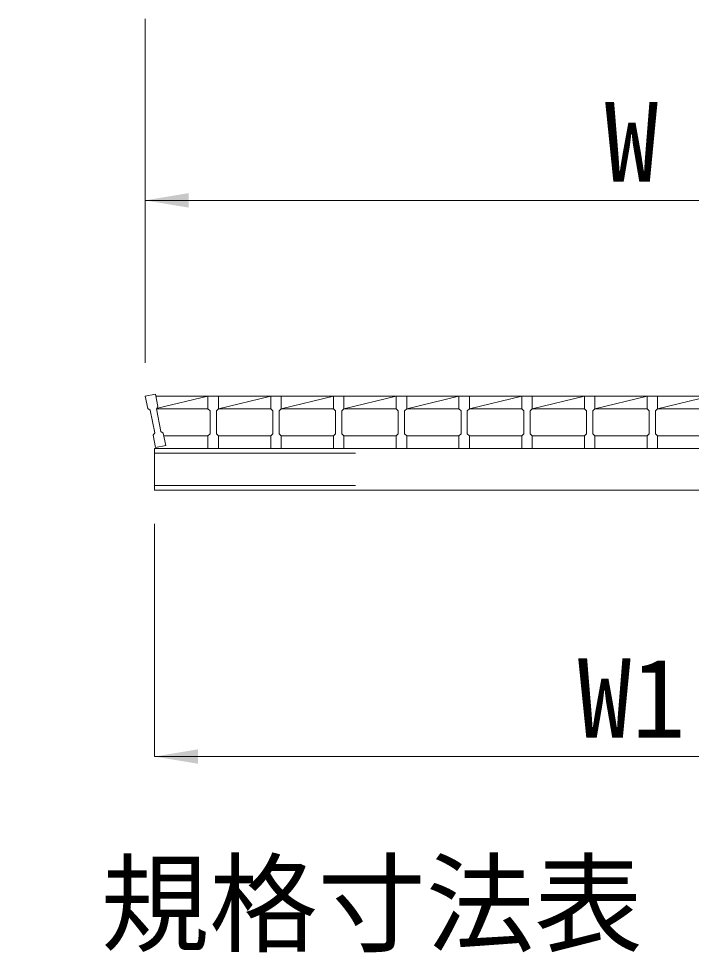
# Model space of a CAD drawing. Units: millimetres at full size, sheet at 1:30; details may follow other scales. Extents: x 19038 to 49388, y -43687 to -27642.
# Drawn here: x 28334.7 to 28656.3, y -29730.7 to -29284.4 of the extents above; entities that cross this region are included whole.
import ezdxf
from ezdxf.enums import TextEntityAlignment as Align

# ---------------------------------------------------------------- set-up
doc = ezdxf.new("R2010")
doc.units = ezdxf.units.MM
doc.header["$LTSCALE"] = 30
doc.linetypes.add('DASHED_SPACED', pattern=[12, 6, -6])
for name, color, linetype, lineweight in [('寸法線', 7, 'Continuous', 9), ('嵩上断面', 112, 'Continuous', 13), ('本体', 2, 'Continuous', 13)]:
    doc.layers.add(name, color=color, linetype=linetype, lineweight=lineweight)
doc.layers.add('文字', color=7, linetype='Continuous')
doc.styles.add('ＭＳ ゴシック', font='')
doc.styles.get('ＭＳ ゴシック').set_extended_font_data('MS Gothic')

# ---------------------------------------------------------------- blocks, each defined once
blk = doc.blocks.new('filled_arrow')
at = {"color": 0, "linetype": 'Continuous', "lineweight": -2}
blk.add_solid([(7.5, 1.25), (0, 0), (7.5, -1.25)], dxfattribs=at)

msp = doc.modelspace()

# ---------------------------------------------------------------- linework, layer by layer
at = {"layer": '寸法線'}
for p, q in [((28395.19, -29284.4), (28395.19, -29371.25)), ((28395.19, -29371.25), (28860.19, -29371.25)), ((28395.19, -29371.25), (28860.19, -29371.25)), ((28395.19, -29448.87), (28395.19, -29371.25)), ((28399.69, -29525.87), (28399.69, -29637.15)), ((28399.69, -29637.15), (28855.69, -29637.15))]:
    msp.add_line(p, q, dxfattribs=at)
at = {"layer": '嵩上断面'}
for p, q in [((28855.69, -29489.87), (28399.69, -29489.87)), ((28399.69, -29489.87), (28399.69, -29509.87)), ((28855.69, -29509.87), (28399.69, -29509.87))]:
    msp.add_line(p, q, dxfattribs=at)
at = {"layer": '嵩上断面', "linetype": 'DASHED_SPACED'}
for p, q in [((28855.69, -29492.17), (28399.69, -29492.17)), ((28855.69, -29507.57), (28399.69, -29507.57))]:
    msp.add_line(p, q, dxfattribs=at)
at = {"layer": '本体'}
for p, q in [((28395.19, -29464.87), (28400.09, -29463.89)), ((28395.19, -29464.87), (28400.09, -29463.89)), ((28395.19, -29464.87), (28400.09, -29463.89)), ((28395.19, -29464.87), (28396.37, -29470.76)), ((28395.19, -29464.87), (28396.37, -29470.76)), ((28395.19, -29464.87), (28396.37, -29470.76)), ((28400.09, -29463.89), (28401.27, -29469.77)), ((28400.09, -29463.89), (28401.27, -29469.77)), ((28400.09, -29463.89), (28401.27, -29469.77)), ((28400.16, -29464.87), (28425.19, -29464.87)), ((28401.06, -29470.66), (28425.19, -29464.87)), ((28425.19, -29464.87), (28430.19, -29464.87)), ((28425.19, -29464.87), (28425.19, -29470.87)), ((28425.19, -29464.87), (28430.19, -29464.87)), ((28425.19, -29464.87), (28425.19, -29470.87)), ((28425.19, -29464.87), (28430.19, -29464.87)), ((28425.19, -29464.87), (28425.19, -29470.87)), ((28430.19, -29470.87), (28455.19, -29464.87)), ((28430.19, -29464.87), (28455.19, -29464.87)), ((28430.19, -29464.87), (28430.19, -29470.87)), ((28430.19, -29464.87), (28430.19, -29470.87)), ((28430.19, -29464.87), (28430.19, -29470.87)), ((28455.19, -29464.87), (28460.19, -29464.87)), ((28455.19, -29464.87), (28455.19, -29470.87)), ((28455.19, -29464.87), (28460.19, -29464.87)), ((28455.19, -29464.87), (28455.19, -29470.87)), ((28455.19, -29464.87), (28460.19, -29464.87)), ((28455.19, -29464.87), (28455.19, -29470.87)), ((28460.19, -29470.87), (28485.19, -29464.87)), ((28460.19, -29464.87), (28485.19, -29464.87)), ((28460.19, -29464.87), (28460.19, -29470.87)), ((28460.19, -29464.87), (28460.19, -29470.87)), ((28460.19, -29464.87), (28460.19, -29470.87)), ((28485.19, -29464.87), (28490.19, -29464.87)), ((28485.19, -29464.87), (28490.19, -29464.87)), ((28485.19, -29464.87), (28490.19, -29464.87)), ((28485.19, -29464.87), (28485.19, -29470.87)), ((28485.19, -29464.87), (28485.19, -29470.87)), ((28485.19, -29464.87), (28485.19, -29470.87)), ((28490.19, -29470.87), (28515.19, -29464.87)), ((28490.19, -29464.87), (28515.19, -29464.87)), ((28490.19, -29464.87), (28490.19, -29470.87)), ((28490.19, -29464.87), (28490.19, -29470.87)), ((28490.19, -29464.87), (28490.19, -29470.87)), ((28515.19, -29464.87), (28515.19, -29470.87)), ((28515.19, -29464.87), (28515.19, -29470.87)), ((28515.19, -29464.87), (28515.19, -29470.87)), ((28515.19, -29464.87), (28520.19, -29464.87)), ((28515.19, -29464.87), (28520.19, -29464.87)), ((28515.19, -29464.87), (28520.19, -29464.87)), ((28520.19, -29470.87), (28545.19, -29464.87)), ((28520.19, -29464.87), (28545.19, -29464.87)), ((28520.19, -29464.87), (28520.19, -29470.87)), ((28520.19, -29464.87), (28520.19, -29470.87)), ((28520.19, -29464.87), (28520.19, -29470.87)), ((28545.19, -29464.87), (28545.19, -29470.87)), ((28545.19, -29464.87), (28545.19, -29470.87)), ((28545.19, -29464.87), (28545.19, -29470.87)), ((28545.19, -29464.87), (28550.19, -29464.87)), ((28545.19, -29464.87), (28550.19, -29464.87)), ((28545.19, -29464.87), (28550.19, -29464.87)), ((28550.19, -29470.87), (28575.19, -29464.87)), ((28550.19, -29464.87), (28575.19, -29464.87)), ((28550.19, -29464.87), (28550.19, -29470.87)), ((28550.19, -29464.87), (28550.19, -29470.87)), ((28550.19, -29464.87), (28550.19, -29470.87)), ((28575.19, -29464.87), (28580.19, -29464.87)), ((28575.19, -29464.87), (28575.19, -29470.87)), ((28575.19, -29464.87), (28580.19, -29464.87)), ((28575.19, -29464.87), (28575.19, -29470.87)), ((28575.19, -29464.87), (28580.19, -29464.87)), ((28575.19, -29464.87), (28575.19, -29470.87)), ((28580.19, -29470.87), (28605.19, -29464.87)), ((28580.19, -29464.87), (28605.19, -29464.87)), ((28580.19, -29464.87), (28580.19, -29470.87)), ((28580.19, -29464.87), (28580.19, -29470.87)), ((28580.19, -29464.87), (28580.19, -29470.87)), ((28605.19, -29464.87), (28610.19, -29464.87)), ((28605.19, -29464.87), (28605.19, -29470.87)), ((28605.19, -29464.87), (28610.19, -29464.87)), ((28605.19, -29464.87), (28605.19, -29470.87)), ((28605.19, -29464.87), (28610.19, -29464.87)), ((28605.19, -29464.87), (28605.19, -29470.87)), ((28610.19, -29470.87), (28635.19, -29464.87)), ((28610.19, -29464.87), (28635.19, -29464.87)), ((28610.19, -29464.87), (28610.19, -29470.87)), ((28610.19, -29464.87), (28610.19, -29470.87)), ((28610.19, -29464.87), (28610.19, -29470.87)), ((28635.19, -29464.87), (28640.19, -29464.87)), ((28635.19, -29464.87), (28635.19, -29470.87)), ((28635.19, -29464.87), (28640.19, -29464.87)), ((28635.19, -29464.87), (28635.19, -29470.87)), ((28635.19, -29464.87), (28640.19, -29464.87)), ((28635.19, -29464.87), (28635.19, -29470.87)), ((28640.19, -29470.87), (28665.19, -29464.87)), ((28640.19, -29464.87), (28665.19, -29464.87)), ((28640.19, -29464.87), (28640.19, -29470.87)), ((28640.19, -29464.87), (28640.19, -29470.87)), ((28640.19, -29464.87), (28640.19, -29470.87)), ((28396.37, -29470.76), (28397.54, -29471.54)), ((28396.37, -29470.76), (28397.54, -29471.54)), ((28396.37, -29470.76), (28397.54, -29471.54)), ((28401.27, -29469.77), (28400.49, -29470.95)), ((28401.27, -29469.77), (28400.49, -29470.95)), ((28401.27, -29469.77), (28400.49, -29470.95)), ((28400.49, -29470.95), (28402.64, -29481.74)), ((28400.49, -29470.95), (28402.64, -29481.74)), ((28400.49, -29470.95), (28402.64, -29481.74)), ((28400.91, -29470.87), (28425.19, -29470.87)), ((28425.19, -29470.87), (28426.19, -29471.87)), ((28425.19, -29470.87), (28426.19, -29471.87)), ((28425.19, -29470.87), (28426.19, -29471.87)), ((28430.19, -29470.87), (28429.19, -29471.87)), ((28430.19, -29470.87), (28429.19, -29471.87)), ((28430.19, -29470.87), (28429.19, -29471.87)), ((28430.19, -29470.87), (28455.19, -29470.87)), ((28455.19, -29470.87), (28456.19, -29471.87)), ((28455.19, -29470.87), (28456.19, -29471.87)), ((28455.19, -29470.87), (28456.19, -29471.87)), ((28460.19, -29470.87), (28459.19, -29471.87)), ((28460.19, -29470.87), (28459.19, -29471.87)), ((28460.19, -29470.87), (28459.19, -29471.87)), ((28460.19, -29470.87), (28485.19, -29470.87)), ((28485.19, -29470.87), (28486.19, -29471.87)), ((28485.19, -29470.87), (28486.19, -29471.87)), ((28485.19, -29470.87), (28486.19, -29471.87)), ((28490.19, -29470.87), (28489.19, -29471.87)), ((28490.19, -29470.87), (28489.19, -29471.87)), ((28490.19, -29470.87), (28489.19, -29471.87)), ((28490.19, -29470.87), (28515.19, -29470.87)), ((28515.19, -29470.87), (28516.19, -29471.87)), ((28515.19, -29470.87), (28516.19, -29471.87)), ((28515.19, -29470.87), (28516.19, -29471.87)), ((28520.19, -29470.87), (28519.19, -29471.87)), ((28520.19, -29470.87), (28519.19, -29471.87)), ((28520.19, -29470.87), (28519.19, -29471.87)), ((28520.19, -29470.87), (28545.19, -29470.87)), ((28545.19, -29470.87), (28546.19, -29471.87)), ((28545.19, -29470.87), (28546.19, -29471.87)), ((28545.19, -29470.87), (28546.19, -29471.87)), ((28550.19, -29470.87), (28549.19, -29471.87)), ((28550.19, -29470.87), (28549.19, -29471.87)), ((28550.19, -29470.87), (28549.19, -29471.87)), ((28550.19, -29470.87), (28575.19, -29470.87)), ((28575.19, -29470.87), (28576.19, -29471.87)), ((28575.19, -29470.87), (28576.19, -29471.87)), ((28575.19, -29470.87), (28576.19, -29471.87)), ((28580.19, -29470.87), (28579.19, -29471.87)), ((28580.19, -29470.87), (28579.19, -29471.87)), ((28580.19, -29470.87), (28579.19, -29471.87)), ((28580.19, -29470.87), (28605.19, -29470.87)), ((28605.19, -29470.87), (28606.19, -29471.87)), ((28605.19, -29470.87), (28606.19, -29471.87)), ((28605.19, -29470.87), (28606.19, -29471.87)), ((28610.19, -29470.87), (28609.19, -29471.87)), ((28610.19, -29470.87), (28609.19, -29471.87)), ((28610.19, -29470.87), (28609.19, -29471.87)), ((28610.19, -29470.87), (28635.19, -29470.87)), ((28635.19, -29470.87), (28636.19, -29471.87)), ((28635.19, -29470.87), (28636.19, -29471.87)), ((28635.19, -29470.87), (28636.19, -29471.87)), ((28640.19, -29470.87), (28639.19, -29471.87)), ((28640.19, -29470.87), (28639.19, -29471.87)), ((28640.19, -29470.87), (28639.19, -29471.87)), ((28640.19, -29470.87), (28665.19, -29470.87)), ((28397.54, -29471.54), (28399.7, -29482.33)), ((28397.54, -29471.54), (28399.7, -29482.33)), ((28397.54, -29471.54), (28399.7, -29482.33)), ((28426.19, -29471.87), (28426.19, -29482.87)), ((28426.19, -29471.87), (28426.19, -29482.87)), ((28426.19, -29471.87), (28426.19, -29482.87)), ((28429.19, -29471.87), (28429.19, -29482.87)), ((28429.19, -29471.87), (28429.19, -29482.87)), ((28429.19, -29471.87), (28429.19, -29482.87)), ((28456.19, -29471.87), (28456.19, -29482.87)), ((28456.19, -29471.87), (28456.19, -29482.87)), ((28456.19, -29471.87), (28456.19, -29482.87)), ((28459.19, -29471.87), (28459.19, -29482.87)), ((28459.19, -29471.87), (28459.19, -29482.87)), ((28459.19, -29471.87), (28459.19, -29482.87)), ((28486.19, -29471.87), (28486.19, -29482.87)), ((28486.19, -29471.87), (28486.19, -29482.87)), ((28486.19, -29471.87), (28486.19, -29482.87)), ((28489.19, -29471.87), (28489.19, -29482.87)), ((28489.19, -29471.87), (28489.19, -29482.87)), ((28489.19, -29471.87), (28489.19, -29482.87)), ((28516.19, -29471.87), (28516.19, -29482.87)), ((28516.19, -29471.87), (28516.19, -29482.87)), ((28516.19, -29471.87), (28516.19, -29482.87)), ((28519.19, -29471.87), (28519.19, -29482.87)), ((28519.19, -29471.87), (28519.19, -29482.87)), ((28519.19, -29471.87), (28519.19, -29482.87)), ((28546.19, -29471.87), (28546.19, -29482.87)), ((28546.19, -29471.87), (28546.19, -29482.87)), ((28546.19, -29471.87), (28546.19, -29482.87)), ((28549.19, -29471.87), (28549.19, -29482.87)), ((28549.19, -29471.87), (28549.19, -29482.87)), ((28549.19, -29471.87), (28549.19, -29482.87)), ((28576.19, -29471.87), (28576.19, -29482.87)), ((28576.19, -29471.87), (28576.19, -29482.87)), ((28576.19, -29471.87), (28576.19, -29482.87)), ((28579.19, -29471.87), (28579.19, -29482.87)), ((28579.19, -29471.87), (28579.19, -29482.87)), ((28579.19, -29471.87), (28579.19, -29482.87)), ((28606.19, -29471.87), (28606.19, -29482.87)), ((28606.19, -29471.87), (28606.19, -29482.87)), ((28606.19, -29471.87), (28606.19, -29482.87)), ((28609.19, -29471.87), (28609.19, -29482.87)), ((28609.19, -29471.87), (28609.19, -29482.87)), ((28609.19, -29471.87), (28609.19, -29482.87)), ((28636.19, -29471.87), (28636.19, -29482.87)), ((28636.19, -29471.87), (28636.19, -29482.87)), ((28636.19, -29471.87), (28636.19, -29482.87)), ((28639.19, -29471.87), (28639.19, -29482.87)), ((28639.19, -29471.87), (28639.19, -29482.87)), ((28639.19, -29471.87), (28639.19, -29482.87)), ((28398.92, -29483.5), (28399.7, -29482.33)), ((28398.92, -29483.5), (28399.7, -29482.33)), ((28398.92, -29483.5), (28399.7, -29482.33)), ((28400.09, -29489.39), (28398.92, -29483.5)), ((28400.09, -29489.39), (28398.92, -29483.5)), ((28400.09, -29489.39), (28398.92, -29483.5)), ((28403.82, -29482.52), (28402.64, -29481.74)), ((28403.82, -29482.52), (28402.64, -29481.74)), ((28403.82, -29482.52), (28402.64, -29481.74)), ((28405, -29488.41), (28403.82, -29482.52)), ((28405, -29488.41), (28403.82, -29482.52)), ((28405, -29488.41), (28403.82, -29482.52)), ((28404.09, -29483.87), (28425.19, -29483.87)), ((28425.19, -29483.87), (28426.19, -29482.87)), ((28425.19, -29483.87), (28426.19, -29482.87)), ((28425.19, -29483.87), (28426.19, -29482.87)), ((28425.19, -29489.87), (28425.19, -29483.87)), ((28425.19, -29489.87), (28425.19, -29483.87)), ((28425.19, -29489.87), (28425.19, -29483.87)), ((28430.19, -29483.87), (28429.19, -29482.87)), ((28430.19, -29483.87), (28429.19, -29482.87)), ((28430.19, -29483.87), (28429.19, -29482.87)), ((28430.19, -29489.87), (28430.19, -29483.87)), ((28430.19, -29489.87), (28430.19, -29483.87)), ((28430.19, -29489.87), (28430.19, -29483.87)), ((28430.19, -29483.87), (28455.19, -29483.87)), ((28455.19, -29483.87), (28456.19, -29482.87)), ((28455.19, -29483.87), (28456.19, -29482.87)), ((28455.19, -29483.87), (28456.19, -29482.87)), ((28455.19, -29489.87), (28455.19, -29483.87)), ((28455.19, -29489.87), (28455.19, -29483.87)), ((28455.19, -29489.87), (28455.19, -29483.87)), ((28460.19, -29483.87), (28459.19, -29482.87)), ((28460.19, -29483.87), (28459.19, -29482.87)), ((28460.19, -29483.87), (28459.19, -29482.87)), ((28460.19, -29489.87), (28460.19, -29483.87)), ((28460.19, -29489.87), (28460.19, -29483.87)), ((28460.19, -29489.87), (28460.19, -29483.87)), ((28460.19, -29483.87), (28485.19, -29483.87)), ((28485.19, -29483.87), (28486.19, -29482.87)), ((28485.19, -29483.87), (28486.19, -29482.87)), ((28485.19, -29483.87), (28486.19, -29482.87)), ((28485.19, -29489.87), (28485.19, -29483.87)), ((28485.19, -29489.87), (28485.19, -29483.87)), ((28485.19, -29489.87), (28485.19, -29483.87)), ((28490.19, -29483.87), (28489.19, -29482.87)), ((28490.19, -29483.87), (28489.19, -29482.87)), ((28490.19, -29483.87), (28489.19, -29482.87)), ((28490.19, -29489.87), (28490.19, -29483.87)), ((28490.19, -29489.87), (28490.19, -29483.87)), ((28490.19, -29489.87), (28490.19, -29483.87)), ((28490.19, -29483.87), (28515.19, -29483.87)), ((28515.19, -29483.87), (28516.19, -29482.87)), ((28515.19, -29483.87), (28516.19, -29482.87)), ((28515.19, -29483.87), (28516.19, -29482.87)), ((28515.19, -29489.87), (28515.19, -29483.87)), ((28515.19, -29489.87), (28515.19, -29483.87)), ((28515.19, -29489.87), (28515.19, -29483.87)), ((28520.19, -29483.87), (28519.19, -29482.87)), ((28520.19, -29483.87), (28519.19, -29482.87)), ((28520.19, -29483.87), (28519.19, -29482.87)), ((28520.19, -29489.87), (28520.19, -29483.87)), ((28520.19, -29489.87), (28520.19, -29483.87)), ((28520.19, -29489.87), (28520.19, -29483.87)), ((28520.19, -29483.87), (28545.19, -29483.87)), ((28545.19, -29483.87), (28546.19, -29482.87)), ((28545.19, -29483.87), (28546.19, -29482.87)), ((28545.19, -29483.87), (28546.19, -29482.87)), ((28545.19, -29489.87), (28545.19, -29483.87)), ((28545.19, -29489.87), (28545.19, -29483.87)), ((28545.19, -29489.87), (28545.19, -29483.87)), ((28550.19, -29483.87), (28549.19, -29482.87)), ((28550.19, -29483.87), (28549.19, -29482.87)), ((28550.19, -29483.87), (28549.19, -29482.87)), ((28550.19, -29489.87), (28550.19, -29483.87)), ((28550.19, -29489.87), (28550.19, -29483.87)), ((28550.19, -29489.87), (28550.19, -29483.87)), ((28550.19, -29483.87), (28575.19, -29483.87)), ((28575.19, -29483.87), (28576.19, -29482.87)), ((28575.19, -29483.87), (28576.19, -29482.87)), ((28575.19, -29483.87), (28576.19, -29482.87)), ((28575.19, -29489.87), (28575.19, -29483.87)), ((28575.19, -29489.87), (28575.19, -29483.87)), ((28575.19, -29489.87), (28575.19, -29483.87)), ((28580.19, -29483.87), (28579.19, -29482.87)), ((28580.19, -29483.87), (28579.19, -29482.87)), ((28580.19, -29483.87), (28579.19, -29482.87)), ((28580.19, -29489.87), (28580.19, -29483.87)), ((28580.19, -29489.87), (28580.19, -29483.87)), ((28580.19, -29489.87), (28580.19, -29483.87)), ((28580.19, -29483.87), (28605.19, -29483.87)), ((28605.19, -29483.87), (28606.19, -29482.87)), ((28605.19, -29483.87), (28606.19, -29482.87)), ((28605.19, -29483.87), (28606.19, -29482.87)), ((28605.19, -29489.87), (28605.19, -29483.87)), ((28605.19, -29489.87), (28605.19, -29483.87)), ((28605.19, -29489.87), (28605.19, -29483.87)), ((28610.19, -29483.87), (28609.19, -29482.87)), ((28610.19, -29483.87), (28609.19, -29482.87)), ((28610.19, -29483.87), (28609.19, -29482.87)), ((28610.19, -29489.87), (28610.19, -29483.87)), ((28610.19, -29489.87), (28610.19, -29483.87)), ((28610.19, -29489.87), (28610.19, -29483.87)), ((28610.19, -29483.87), (28635.19, -29483.87)), ((28635.19, -29483.87), (28636.19, -29482.87)), ((28635.19, -29483.87), (28636.19, -29482.87)), ((28635.19, -29483.87), (28636.19, -29482.87)), ((28635.19, -29489.87), (28635.19, -29483.87)), ((28635.19, -29489.87), (28635.19, -29483.87)), ((28635.19, -29489.87), (28635.19, -29483.87)), ((28640.19, -29483.87), (28639.19, -29482.87)), ((28640.19, -29483.87), (28639.19, -29482.87)), ((28640.19, -29483.87), (28639.19, -29482.87)), ((28640.19, -29489.87), (28640.19, -29483.87)), ((28640.19, -29489.87), (28640.19, -29483.87)), ((28640.19, -29489.87), (28640.19, -29483.87)), ((28640.19, -29483.87), (28665.19, -29483.87)), ((28400.09, -29489.39), (28405, -29488.41)), ((28400.09, -29489.39), (28405, -29488.41)), ((28400.09, -29489.39), (28405, -29488.41)), ((28425.19, -29489.87), (28430.19, -29489.87)), ((28425.19, -29489.87), (28430.19, -29489.87)), ((28425.19, -29489.87), (28430.19, -29489.87)), ((28455.19, -29489.87), (28460.19, -29489.87)), ((28455.19, -29489.87), (28460.19, -29489.87)), ((28455.19, -29489.87), (28460.19, -29489.87)), ((28485.19, -29489.87), (28490.19, -29489.87)), ((28485.19, -29489.87), (28490.19, -29489.87)), ((28485.19, -29489.87), (28490.19, -29489.87)), ((28515.19, -29489.87), (28520.19, -29489.87)), ((28515.19, -29489.87), (28520.19, -29489.87)), ((28515.19, -29489.87), (28520.19, -29489.87)), ((28545.19, -29489.87), (28550.19, -29489.87)), ((28545.19, -29489.87), (28550.19, -29489.87)), ((28545.19, -29489.87), (28550.19, -29489.87)), ((28575.19, -29489.87), (28580.19, -29489.87)), ((28575.19, -29489.87), (28580.19, -29489.87)), ((28575.19, -29489.87), (28580.19, -29489.87)), ((28605.19, -29489.87), (28610.19, -29489.87)), ((28605.19, -29489.87), (28610.19, -29489.87)), ((28605.19, -29489.87), (28610.19, -29489.87)), ((28635.19, -29489.87), (28640.19, -29489.87)), ((28635.19, -29489.87), (28640.19, -29489.87)), ((28635.19, -29489.87), (28640.19, -29489.87))]:
    msp.add_line(p, q, dxfattribs=at)

# ---------------------------------------------------------------- block references
at = {"layer": '寸法線', "xscale": 2.77, "yscale": 2.77}
for p in [(28395.19, -29371.25), (28395.19, -29371.25), (28399.69, -29637.15)]:
    msp.add_blockref('filled_arrow', p, dxfattribs=at)

# ---------------------------------------------------------------- texts
at = {"layer": '寸法線', "style": 'ＭＳ ゴシック'}
for s, p in [('W', (28627.69, -29343.25)), ('W', (28627.69, -29343.25)), ('W1', (28627.69, -29609.15))]:
    msp.add_text(s, height=37.98, dxfattribs=at).set_placement(p, align=Align.MIDDLE_CENTER)
at = {"layer": '文字', "style": 'ＭＳ ゴシック'}
msp.add_text('グレーチング\u3000規格寸法表', height=37.98, dxfattribs=at).set_placement((28011.38, -29688.5), align=Align.TOP_LEFT)

doc.saveas('drawing.dxf')
